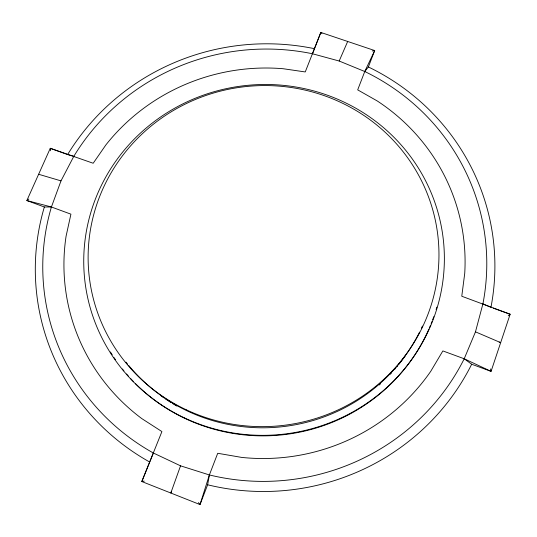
<?xml version="1.0" encoding="UTF-8"?>
<svg xmlns="http://www.w3.org/2000/svg" width="537" height="537" viewBox="0 0 537 537"><rect width="100%" height="100%" fill="white"/><g stroke="black" fill="none" stroke-linecap="round" stroke-linejoin="round"><path stroke-width="0.81" d="M207.631 484.783L209.376 474.95L217.72 453.282L241.731 457.417A200.67 195.153 -7.7 0 0 430.775 371.268L442.864 350.923L464.21 358.77L491.066 371.369L510.15 314.239L461.773 296.243L464.733 273.367A200.67 195.153 -7.7 0 0 377.149 100.902L357.689 89.867L364.764 71.508L374.692 50.559L320.817 32.428L305.251 71.945L283.12 68.723A200.67 195.153 -7.7 0 0 105.923 144.862L93.19 163.255L50.277 148.293L26.85 200.543L44.356 206.987L51.411 206.993L70.924 214.162L66.085 236.166A200.67 195.153 -7.7 0 0 141.822 418.618L161.919 431.58L141.808 481.541L200.012 504.572L207.631 484.783A229.903 223.741 -7.7 0 0 471.681 364.24L491.066 371.369L490.523 368.926M73.844 156.274L60.996 180.875L51.411 206.993A222.123 216.062 -7.7 0 0 153.381 453.013L180.546 465.834L209.376 474.95A222.123 216.062 -7.7 0 0 464.21 358.77L475.473 331.839L482.911 303.868A222.123 216.062 -7.7 0 0 364.764 71.508L339.176 61.023L312.494 53.767A222.123 216.062 -7.7 0 0 73.844 156.274L67.628 154.555A229.903 223.741 -7.7 0 1 314.346 48.659M209.376 474.95L200.012 504.572L198.495 502.578M180.546 465.834L170.813 493.02L171.417 491.483M364.764 71.508L368.382 66.957L374.692 50.559L372.235 50.981M312.494 53.767L320.817 32.428L321.932 33.677M153.381 453.013L141.808 481.541L144.258 481.118M339.176 61.023L347.674 41.463M508.23 315.816L510.15 314.239L493.261 308.144M28.857 199.039L26.85 200.543L51.411 206.993M38.63 174.27L60.996 180.875M66.843 154.267L50.277 148.293L50.585 150.729M499.155 342.082L500.665 342.633L475.473 331.839M482.911 303.868L490.959 307.318A229.903 223.741 -7.7 0 0 368.382 66.957M464.21 358.77L471.681 364.24M149.601 461.981A229.903 223.741 -7.7 0 1 44.356 206.987M405.603 355.272A170.981 166.302 -7.7 0 1 398.816 364.341M397.796 365.603A170.981 166.302 -7.7 0 1 396.756 366.858M395.709 368.1A170.981 166.302 -7.7 0 1 394.655 369.335M391.406 372.967A170.981 166.302 -7.7 0 1 390.305 374.161M380.411 383.888A170.981 166.302 -7.7 0 1 379.196 384.982M176.854 406.059A170.981 166.302 -7.7 0 1 172.645 403.562M171.256 402.71A170.981 166.302 -7.7 0 1 165.134 398.689M163.805 397.763A170.981 166.302 -7.7 0 1 160.516 395.4M436.823 307.13A179.237 174.27 -7.7 0 1 436.118 309.527M433.795 316.655A179.237 174.27 -7.7 0 1 432.661 319.79M432.07 321.354A179.237 174.27 -7.7 0 1 431.157 323.697M430.526 325.247A179.237 174.27 -7.7 0 1 429.553 327.57M428.882 329.107A179.237 174.27 -7.7 0 1 135.371 383.532M133.659 381.794A179.237 174.27 -7.7 0 1 130.86 378.84M128.665 376.437A179.237 174.27 -7.7 0 1 126.524 373.994M123.919 370.892A179.237 174.27 -7.7 0 1 122.396 369.006M115.455 359.662A179.237 174.27 -7.7 0 1 114.039 357.588M112.206 354.803A179.237 174.27 -7.7 0 1 110.434 351.983M422.444 326.046A173.223 168.35 -7.7 0 1 421.391 328.335M419.558 332.121A173.223 168.35 -7.7 0 1 128.551 365.301M127.531 364.046A173.223 168.35 -7.7 0 1 126.02 362.153M186.158 409.738A175.518 170.451 -7.7 0 0 438.575 243.402A175.518 170.451 -7.7 0 0 165.879 115.18A175.518 170.451 -7.7 0 0 186.158 409.738M184.715 418.034A180.412 175.344 -7.7 0 0 443.958 246.671A180.412 175.344 -7.7 0 0 163.49 115.039A180.412 175.344 -7.7 0 0 184.715 418.034"/></g></svg>
